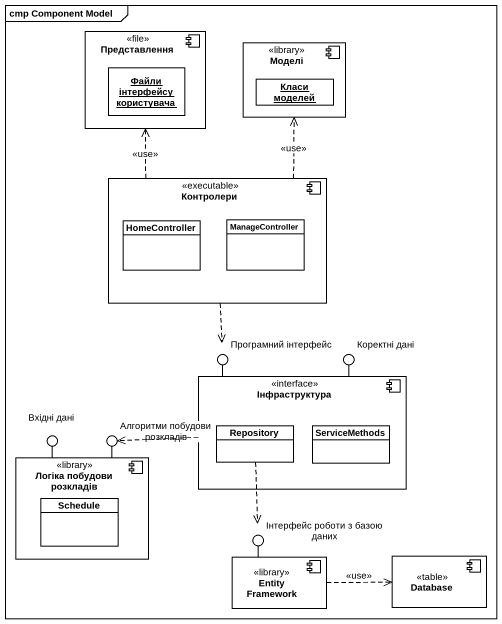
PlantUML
@startuml
mainframe cmp Component Model
allowmixing
hide circle
hide empty members
component Представлення <<file>> {
  object "Файли інтерфейсу користувача" as Файли_інтерфейсу_користувача
}
component Моделі <<library>> {
  object "Класи моделей" as Класи_моделей
}
component Контролери <<executable>> {
  class HomeController
  class ManageController
}
() "Програмний інтерфейс" as Програмний_інтерфейс
() "Коректні дані" as Коректні_дані
component Інфраструктура <<interface>> {
  class Repository
  class ServiceMethods
}
() "Вхідні дані" as Вхідні_дані
() "Алгоритми побудови розкладів" as Алгоритми_побудови_розкладів
component "Логіка побудови розкладів" as Логіка_побудови_розкладів <<library>> {
  class Schedule
}
() "Інтерфейс роботи з базою даних" as Інтерфейс_роботи_з_базою
component "Entity Framework" as Entity_Framework <<library>>
component "Database" as Database_ <<table>>
Інфраструктура -up- Програмний_інтерфейс
Інфраструктура -up- Коректні_дані
Логіка_побудови_розкладів -up- Вхідні_дані
Логіка_побудови_розкладів -up- Алгоритми_побудови_розкладів
Entity_Framework -up- Інтерфейс_роботи_з_базою
Контролери .up.> Представлення : <<use>>
Контролери .up.> Моделі : <<use>>
Контролери ..> Програмний_інтерфейс
Інфраструктура .left.> Алгоритми_побудови_розкладів
Repository ..> Інтерфейс_роботи_з_базою
Entity_Framework .right.> Database_ : <<use>>
@enduml
